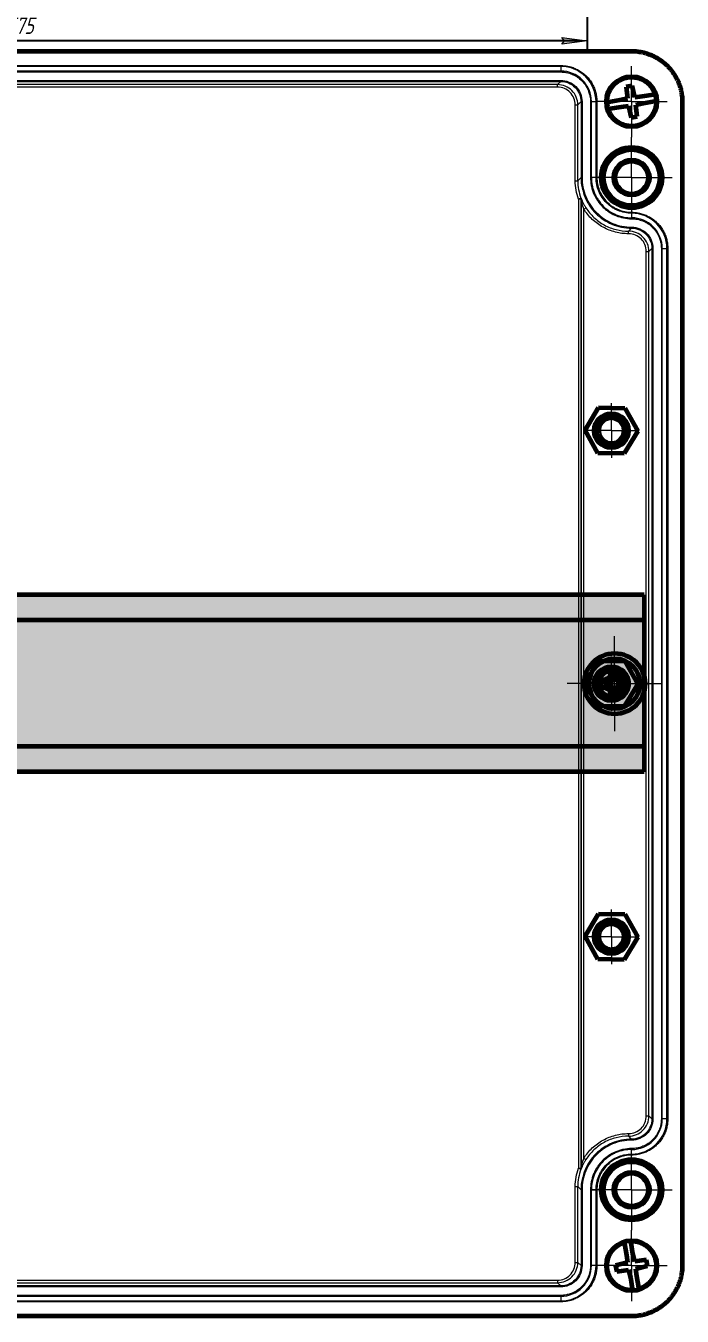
# Model space of a CAD drawing. Header units: millimetres. Extents: x -248 to 624, y -246 to 375.
# Drawn here: x 494.8 to 624.5, y -125 to 130 of the extents above; entities that cross this region are included whole.
import ezdxf

# ---------------------------------------------------------------- set-up
doc = ezdxf.new("R2010")
doc.units = ezdxf.units.MM
for name, pattern in [('K5LT_AXLED', [26.227272, 21.727272, -1.5, 1.5, -1.5]), ('K5LT_BASIC', [0]), ('K5LT_THIN', [0])]:
    doc.linetypes.add(name, pattern=pattern)
doc.layers.add('Системный слой', color=7, linetype='Continuous')
doc.styles.add('KDIMTEXTSTYLE', font='GOST_AU.SHX', dxfattribs={"width": 0.96, "oblique": 15, "height": 5})
doc.dimstyles.new('KDIMSTYLE (1.00)', dxfattribs={"dimtxt": 5, "dimasz": 1, "dimexe": 2, "dimexo": 0, "dimgap": 1, "dimtad": 1, "dimtxsty": 'KDIMTEXTSTYLE', "dimsah": 1, "dimcen": 0, "dimdle": 1, "dimazin": 3, "dimtfac": 0.667, "dimtmove": 0, "dimatfit": 3, "dimtvp": 1})

# ---------------------------------------------------------------- blocks, each defined once
blk = doc.blocks.new('VP.262512_withoutcapside')
at = {"layer": 'Системный слой', "color": 150, "linetype": 'K5LT_BASIC', "lineweight": 60, "true_color": 0x0080ff}
for p, q in [((-117.49, 124.99), (117.49, 124.99)), ((117.59, 118.16), (116.41, 117.96)), ((116.41, 117.96), (116.65, 115.61)), ((118.11, 115.85), (117.59, 118.16)), ((112.61, 114.86), (112.69, 114.87)), ((112.69, 114.87), (112.99, 114.92)), ((115.19, 115.28), (112.99, 114.92)), ((116.65, 115.61), (115.19, 115.28)), ((119.6, 116), (118.11, 115.85)), ((121.8, 116.36), (119.6, 116)), ((119.81, 114.72), (122.01, 115.08)), ((122.1, 116.41), (121.8, 116.36)), ((122.31, 115.13), (122.01, 115.08)), ((122.1, 116.41), (122.18, 116.42)), ((122.39, 115.14), (122.31, 115.13)), ((127.49, 114.99), (127.49, -114.99)), ((112.9, 113.59), (112.82, 113.58)), ((112.9, 113.59), (113.2, 113.64)), ((113.2, 113.64), (115.4, 114)), ((115.4, 114), (116.89, 114.15)), ((116.89, 114.15), (117.41, 111.84)), ((118.35, 114.39), (119.81, 114.72)), ((118.59, 112.04), (118.35, 114.39)), ((117.41, 111.84), (118.59, 112.04)), ((108.3, 50.08), (110.97, 54.54)), ((110.97, 54.54), (116.17, 54.46)), ((116.17, 54.46), (118.7, 49.92)), ((110.83, 45.54), (108.3, 50.08)), ((118.7, 49.92), (116.03, 45.46)), ((116.03, 45.46), (110.83, 45.54)), ((108.3, 0.08), (110.97, 4.54)), ((110.97, 4.54), (116.17, 4.46)), ((116.17, 4.46), (118.7, -0.08)), ((110.83, -4.46), (108.3, 0.08)), ((118.7, -0.08), (116.03, -4.54)), ((116.03, -4.54), (110.83, -4.46)), ((108.3, -49.92), (110.97, -45.46)), ((110.97, -45.46), (116.17, -45.54)), ((116.17, -45.54), (118.7, -50.08)), ((110.83, -54.46), (108.3, -49.92)), ((118.7, -50.08), (116.03, -54.54)), ((116.03, -54.54), (110.83, -54.46)), ((116.05, -110.41), (116.03, -110.34)), ((116.05, -110.41), (116.1, -110.71)), ((116.1, -110.71), (116.48, -112.91)), ((117.31, -110.11), (117.33, -110.19)), ((117.33, -110.19), (117.38, -110.49)), ((117.76, -112.69), (117.38, -110.49)), ((116.65, -114.4), (114.34, -114.94)), ((116.48, -112.91), (116.65, -114.4)), ((118.1, -114.15), (117.76, -112.69)), ((120.45, -113.88), (118.1, -114.15)), ((120.66, -115.06), (120.45, -113.88)), ((114.34, -114.94), (114.55, -116.12)), ((114.55, -116.12), (116.9, -115.85)), ((116.9, -115.85), (117.24, -117.31)), ((118.35, -115.6), (120.66, -115.06)), ((118.52, -117.09), (118.35, -115.6)), ((118.9, -119.29), (118.52, -117.09)), ((117.24, -117.31), (117.62, -119.51)), ((117.67, -119.81), (117.62, -119.51)), ((117.69, -119.89), (117.67, -119.81)), ((118.95, -119.59), (118.9, -119.29)), ((118.95, -119.59), (118.97, -119.66)), ((117.49, -124.99), (-117.49, -124.99))]:
    blk.add_line(p, q, dxfattribs=at)
at = {"layer": 'Системный слой', "color": 7, "linetype": 'K5LT_THIN', "lineweight": 18}
for p, q in [((-103.5, 122.14), (103.5, 122.14)), ((103.5, 121.96), (-103.5, 121.96)), ((103.5, 121.05), (-103.5, 121.05)), ((-103.5, 120.87), (103.5, 120.87)), ((103.5, 122.14), (103.5, 121.96)), ((103.5, 121.96), (103.5, 121.05)), ((103.5, 120.87), (103.5, 121.05)), ((-103.5, 119.2), (103.5, 119.2)), ((-103.5, 119), (103.5, 119)), ((102.86, 118.36), (-102.86, 118.36)), ((102.86, 117.86), (-102.86, 117.86)), ((102.86, 118.36), (103.5, 119)), ((102.86, 117.86), (102.86, 118.36)), ((103.5, 119.2), (103.5, 119)), ((106.86, 114.36), (107.5, 115)), ((107.5, 115), (107.5, 100)), ((107.7, 115), (107.5, 115)), ((107.7, 115), (107.7, 100)), ((109.55, 115), (109.37, 115)), ((109.37, 115), (109.37, 100)), ((109.55, 100), (109.55, 115)), ((109.55, 115), (110.46, 115)), ((110.46, 115), (110.64, 115)), ((110.46, 100), (110.46, 115)), ((110.64, 115), (110.64, 100)), ((106.36, 99.36), (106.36, 114.36)), ((106.36, 114.36), (106.86, 114.36)), ((106.86, 99.36), (106.86, 114.36)), ((107.5, 100), (106.86, 99.36)), ((107.7, 100), (107.5, 100)), ((109.55, 100), (109.37, 100)), ((110.46, 100), (109.55, 100)), ((110.46, 100), (110.64, 100)), ((106.36, 99.36), (106.86, 99.36)), ((107.47, 95.93), (107, 95.76)), ((107.5, 95.76), (107, 95.76)), ((107, 95.76), (107, -95.76)), ((107.47, 95.93), (107.51, 95.94)), ((107.54, 95.77), (107.5, 95.76)), ((107.5, 95.76), (107.5, -95.76)), ((107.54, -95.77), (107.54, 95.77)), ((108.04, 93.77), (108.47, 94.04)), ((108.04, -93.77), (108.04, 93.77)), ((117.5, 92.96), (117.5, 92.05)), ((116.9, 89.4), (117.5, 90)), ((120.4, 85.4), (120.9, 85.4)), ((120.4, -85.4), (120.4, 85.4)), ((120.9, 85.4), (121.5, 86)), ((120.9, -85.4), (120.9, 85.4)), ((121.7, 86), (121.5, 86)), ((121.5, 86), (121.5, -86)), ((121.7, 86), (121.7, -86)), ((123.55, 86), (123.37, 86)), ((123.37, 86), (123.37, -86)), ((123.55, 86), (124.46, 86)), ((123.55, -86), (123.55, 86)), ((124.46, -86), (124.46, 86)), ((124.46, 86), (124.64, 86)), ((124.64, 86), (124.64, -86)), ((120.4, -85.4), (120.9, -85.4)), ((120.9, -85.4), (121.5, -86)), ((121.7, -86), (121.5, -86)), ((123.55, -86), (123.37, -86)), ((124.46, -86), (123.55, -86)), ((124.46, -86), (124.64, -86)), ((117.5, -90), (116.9, -89.4)), ((108.04, -93.77), (108.47, -94.04)), ((107, -95.76), (107.5, -95.76)), ((107, -95.76), (107.47, -95.93)), ((107.51, -95.94), (107.47, -95.93)), ((107.5, -95.76), (107.54, -95.77)), ((106.36, -114.36), (106.36, -99.36)), ((106.36, -99.36), (106.86, -99.36)), ((106.86, -99.36), (107.5, -100)), ((106.86, -114.36), (106.86, -99.36)), ((107.5, -100), (107.5, -115)), ((107.7, -100), (107.5, -100)), ((107.7, -100), (107.7, -115)), ((109.55, -100), (109.37, -100)), ((109.37, -100), (109.37, -115)), ((109.55, -115), (109.55, -100)), ((109.55, -100), (110.46, -100)), ((110.46, -115), (110.46, -100)), ((110.46, -100), (110.64, -100)), ((110.64, -100), (110.64, -115)), ((106.36, -114.36), (106.86, -114.36)), ((106.86, -114.36), (107.5, -115)), ((107.7, -115), (107.5, -115)), ((109.55, -115), (109.37, -115)), ((110.46, -115), (109.55, -115)), ((110.46, -115), (110.64, -115)), ((103.5, -119), (-103.5, -119)), ((103.5, -119.2), (-103.5, -119.2)), ((-102.86, -117.86), (102.86, -117.86)), ((-102.86, -118.36), (102.86, -118.36)), ((102.86, -117.86), (102.86, -118.36)), ((102.86, -118.36), (103.5, -119)), ((103.5, -119.2), (103.5, -119)), ((103.5, -120.87), (-103.5, -120.87)), ((-103.5, -121.05), (103.5, -121.05)), ((-103.5, -121.96), (103.5, -121.96)), ((103.5, -122.14), (-103.5, -122.14)), ((103.5, -121.05), (103.5, -120.87)), ((103.5, -121.05), (103.5, -121.96)), ((103.5, -121.96), (103.5, -122.14))]:
    blk.add_line(p, q, dxfattribs=at)
at = {"layer": 'Системный слой', "color": 30, "linetype": 'K5LT_AXLED', "lineweight": 18, "true_color": 0xff8000}
for p, q in [((117.5, 115), (117.5, 122)), ((117.5, 115), (110.5, 115)), ((117.5, 115), (124.5, 115)), ((117.5, 115), (117.5, 108)), ((117.5, 100), (117.5, 108)), ((117.5, 100), (109.5, 100)), ((117.5, 100), (125.5, 100)), ((117.5, 100), (117.5, 92)), ((113.5, 50), (113.5, 55.4)), ((113.5, 50), (108.1, 50)), ((113.5, 50), (118.9, 50)), ((113.5, 50), (113.5, 44.6)), ((113.5, 0), (113.5, 5.4)), ((113.5, 0), (108.1, 0)), ((113.5, 0), (118.9, 0)), ((113.5, 0), (113.5, -5.4)), ((113.5, -50), (113.5, -44.6)), ((113.5, -50), (108.1, -50)), ((113.5, -50), (118.9, -50)), ((113.5, -50), (113.5, -55.4)), ((117.5, -100), (117.5, -92)), ((117.5, -100), (109.5, -100)), ((117.5, -100), (125.5, -100)), ((117.5, -100), (117.5, -108)), ((117.5, -115), (117.5, -108)), ((117.5, -115), (110.5, -115)), ((117.5, -115), (124.5, -115)), ((117.5, -115), (117.5, -122))]:
    blk.add_line(p, q, dxfattribs=at)
at = {"layer": 'Системный слой', "color": 150, "linetype": 'K5LT_BASIC', "lineweight": 60, "true_color": 0x0080ff}
for centre, radius in [((117.5, 115), 5), ((117.5, 100), 6), ((117.5, 100), 5.54), ((117.5, 100), 3.5), ((117.5, 100), 3.25), ((113.5, 50), 3.4), ((113.5, 50), 3), ((113.5, 0), 3.4), ((113.5, 0), 3), ((113.5, -50), 3.4), ((113.5, -50), 3), ((117.5, -100), 6), ((117.5, -100), 5.54), ((117.5, -100), 3.5), ((117.5, -100), 3.25), ((117.5, -115), 5)]:
    blk.add_circle(centre, radius, dxfattribs=at)
at = {"layer": 'Системный слой', "color": 7, "linetype": 'K5LT_THIN', "lineweight": 18}
for centre, radius, start, end in [((103.5, 115), 6.96, 359.9996, 90.0003), ((103.5, 115), 6.05, 359.9996, 90.0004), ((117.5, 115), 4.81, 17.0335, 181.5023), ((117.5, 115), 4.81, 197.0335, 1.5023), ((117.5, 86), 6.96, 359.9996, 90.0016), ((117.5, 86), 6.05, 359.9996, 90.0018), ((117.5, -86), 6.05, 269.998, 0.0004), ((117.5, -86), 6.96, 269.9982, 0.0003), ((117.5, -115), 4.81, 107.5946, 272.0634), ((117.5, -115), 4.81, 287.5946, 92.0634), ((103.5, -115), 6.05, 269.9996, 0.0004), ((103.5, -115), 6.96, 269.9996, 0.0003)]:
    blk.add_arc(centre, radius, start, end, dxfattribs=at)
at = {"layer": 'Системный слой', "color": 150, "linetype": 'K5LT_BASIC', "lineweight": 60, "true_color": 0x0080ff}
for centre, radius, start, end in [((117.5, 115), 4.89, 181.6292, 189.2679), ((117.5, 115), 4.89, 1.6292, 16.9066), ((117.5, 115), 4.89, 189.2679, 196.9066), ((113.5, 50), 2.5, 149.0779, 329.0779), ((113.5, 50), 2.5, 329.0779, 149.0779), ((113.5, 0), 2.5, 149.0779, 329.0779), ((113.5, 0), 2.5, 329.0779, 149.0779), ((113.5, -50), 2.5, 329.0779, 149.0779), ((113.5, -50), 2.5, 149.0779, 329.0779), ((117.5, -115), 4.89, 92.1903, 107.4677), ((117.5, -115), 4.89, 272.1903, 279.829), ((117.5, -115), 4.89, 279.829, 287.4677)]:
    blk.add_arc(centre, radius, start, end, dxfattribs=at)
at = {"layer": 'Системный слой', "color": 7, "linetype": 'K5LT_THIN', "lineweight": 18}
for centre, major_axis, ratio, start_param, end_param in [((107, 95.76), (-0.123, 0.485), 0.999959, 4.464107, 4.814949), ((107.04, 95.77), (-0.125, 0.484), 0.999959, 4.460672, 4.813688), ((116.9, 88.9), (0, 0.5), 0.000346, 4.712389, 6.276204), ((117.5, 90.2), (0, -0.2), 0.000865, 4.712389, 6.276205), ((116.9, -88.9), (0, -0.5), 0.000346, 4.712389, 6.276204), ((117.5, -90.2), (0, 0.2), 0.000865, 4.712389, 6.276205), ((107, -95.76), (0.123, 0.485), 0.999959, 4.609829, 4.960671), ((107.04, -95.77), (0.125, 0.484), 0.999959, 4.61109, 4.964106)]:
    blk.add_ellipse(centre, major_axis=major_axis, ratio=ratio, start_param=start_param, end_param=end_param, dxfattribs=at)
at = {"layer": 'Системный слой', "color": 150, "linetype": 'K5LT_BASIC', "lineweight": 60, "true_color": 0x0080ff}
for points in [[(117.49, 124.99), (123.34, 124.99), (127.49, 120.84), (127.49, 114.99)], [(127.49, -114.99), (127.49, -120.84), (123.34, -124.99), (117.49, -124.99)]]:
    blk.add_rational_spline(points, [1, 0.804744315932, 0.804744315932, 1], degree=3, dxfattribs=at)
at = {"layer": 'Системный слой', "color": 7, "linetype": 'K5LT_THIN', "lineweight": 18}
for points, weights, degree in [([(103.5, 122.14), (107.69, 122.14), (110.64, 119.19), (110.64, 115)], [1, 0.804736309223, 0.804736309223, 1], 3), ([(112.99, 114.92), (112.87, 121.85), (119.71, 122.97), (121.8, 116.36)], [1, 0.429396510113, 0.429396510113, 1], 3), ([(122.01, 115.08), (122.13, 108.15), (115.29, 107.03), (113.2, 113.64)], [1, 0.429396510113, 0.429396510113, 1], 3), ([(117.5, 92.96), (117.5, 92.99), (117.5, 93.06), (117.5, 93.14)], [1, 0.886025048378, 0.886025048378, 1], 3), ([(117.5, 93.14), (121.69, 93.14), (124.64, 90.19), (124.64, 86)], [1, 0.804736268058, 0.804736268058, 1], 3), ([(117.5, 92.05), (117.5, 92), (117.5, 91.87)], [1, 0.829037572555, 1], 2), ([(124.64, -86), (124.64, -90.19), (121.69, -93.14), (117.5, -93.14)], [1, 0.804734900668, 0.804734900668, 1], 3), ([(117.5, -92.05), (117.5, -92.02), (117.5, -91.95), (117.5, -91.87)], [1, 0.88602504837, 0.88602504837, 1], 3), ([(117.5, -92.96), (117.5, -93.01), (117.5, -93.14)], [1, 0.829037572555, 1], 2), ([(117.62, -119.51), (110.69, -119.7), (109.51, -112.87), (116.1, -110.71)], [1, 0.429396510113, 0.429396510113, 1], 3), ([(117.38, -110.49), (124.31, -110.3), (125.49, -117.13), (118.9, -119.29)], [1, 0.429396510113, 0.429396510113, 1], 3), ([(110.64, -115), (110.64, -119.19), (107.69, -122.14), (103.5, -122.14)], [1, 0.804734900668, 0.804734900668, 1], 3)]:
    blk.add_rational_spline(points, weights, degree=degree, dxfattribs=at)
for points, knots in [([(103.5, 120.87), (103.69, 120.87), (103.98, 120.85), (104.26, 120.82), (104.45, 120.79), (104.54, 120.77), (105.02, 120.68), (105.38, 120.57), (106.01, 120.31), (106.27, 120.18), (106.61, 119.98), (106.69, 119.92), (107.08, 119.66), (107.38, 119.42), (107.85, 118.94), (108.04, 118.73), (108.26, 118.42), (108.32, 118.35), (108.59, 117.94), (108.77, 117.6), (109.03, 116.97), (109.12, 116.7), (109.21, 116.32), (109.24, 116.23), (109.33, 115.76), (109.37, 115.38), (109.37, 115)], [0, 0, 0, 0, 0.0625, 0.09375, 0.09375, 0.125, 0.125, 0.25, 0.25, 0.34375, 0.34375, 0.375, 0.375, 0.5, 0.5, 0.59375, 0.59375, 0.625, 0.625, 0.75, 0.75, 0.84375, 0.84375, 0.875, 0.875, 1, 1, 1, 1]), ([(106.86, 114.36), (106.86, 114.89), (106.76, 115.41), (106.36, 116.38), (106.06, 116.82), (105.32, 117.56), (104.88, 117.86), (103.91, 118.26), (103.39, 118.36), (102.86, 118.36)], [0, 0, 0, 0, 0.25, 0.25, 0.5, 0.5, 0.75, 0.75, 1, 1, 1, 1]), ([(106.36, 114.36), (106.36, 114.82), (106.27, 115.28), (105.92, 116.13), (105.66, 116.52), (105.02, 117.16), (104.63, 117.42), (103.78, 117.77), (103.32, 117.86), (102.86, 117.86)], [0, 0, 0, 0, 0.25, 0.25, 0.5, 0.5, 0.75, 0.75, 1, 1, 1, 1]), ([(103.5, 119.2), (104.05, 119.2), (104.6, 119.09), (105.61, 118.67), (106.08, 118.36), (106.86, 117.58), (107.17, 117.11), (107.59, 116.1), (107.7, 115.55), (107.7, 115)], [0, 0, 0, 0, 0.25, 0.25, 0.5, 0.5, 0.75, 0.75, 1, 1, 1, 1]), ([(103.5, 119), (104.02, 119), (104.55, 118.89), (105.51, 118.49), (105.96, 118.2), (106.7, 117.46), (106.99, 117.01), (107.39, 116.05), (107.5, 115.52), (107.5, 115)], [0, 0, 0, 0, 0.25, 0.25, 0.5, 0.5, 0.75, 0.75, 1, 1, 1, 1]), ([(107.5, 100), (107.5, 98.62), (107.79, 97.28), (108.82, 94.87), (109.55, 93.8), (111.3, 92.05), (112.37, 91.32), (114.78, 90.29), (116.12, 90), (117.5, 90)], [0, 0, 0, 0, 0.25, 0.25, 0.5, 0.5, 0.75, 0.75, 1, 1, 1, 1]), ([(107.7, 100), (107.7, 98.72), (107.95, 97.43), (108.94, 95.06), (109.66, 93.98), (111.48, 92.16), (112.56, 91.44), (114.93, 90.45), (116.22, 90.2), (117.5, 90.2)], [0, 0, 0, 0, 0.25, 0.25, 0.5, 0.5, 0.75, 0.75, 1, 1, 1, 1]), ([(109.37, 100), (109.37, 99.47), (109.42, 98.93), (109.58, 98.14), (109.64, 97.88), (109.8, 97.37), (109.88, 97.13), (110.19, 96.39), (110.44, 95.92), (110.89, 95.25), (111.05, 95.04), (111.38, 94.63), (111.56, 94.43), (111.94, 94.06), (112.14, 93.88), (112.55, 93.54), (112.76, 93.38), (113.21, 93.08), (113.43, 92.95), (113.9, 92.7), (114.14, 92.59), (114.88, 92.28), (115.39, 92.12), (116.44, 91.92), (116.97, 91.87), (117.5, 91.87)], [0, 0, 0, 0, 0.125, 0.125, 0.1875, 0.1875, 0.25, 0.25, 0.375, 0.375, 0.4375, 0.4375, 0.5, 0.5, 0.5625, 0.5625, 0.625, 0.625, 0.6875, 0.6875, 0.75, 0.75, 0.875, 0.875, 1, 1, 1, 1]), ([(109.55, 100), (109.55, 99.48), (109.6, 98.96), (109.76, 98.19), (109.82, 97.93), (109.97, 97.43), (110.06, 97.19), (110.26, 96.71), (110.37, 96.48), (110.61, 96.02), (110.75, 95.79), (111.19, 95.14), (111.51, 94.74), (112.25, 94.01), (112.66, 93.67), (113.52, 93.1), (113.98, 92.85), (114.7, 92.56), (114.95, 92.47), (115.45, 92.32), (115.7, 92.25), (116.46, 92.1), (116.97, 92.05), (117.5, 92.05)], [0, 0, 0, 0, 0.125, 0.125, 0.1875, 0.1875, 0.25, 0.25, 0.3125, 0.3125, 0.375, 0.375, 0.5, 0.5, 0.625, 0.625, 0.75, 0.75, 0.8125, 0.8125, 0.875, 0.875, 1, 1, 1, 1]), ([(117.5, 92.96), (117.03, 92.96), (116.58, 93.01), (115.67, 93.19), (115.22, 93.32), (114.59, 93.59), (114.38, 93.68), (113.97, 93.9), (113.78, 94.02), (113.2, 94.41), (112.84, 94.7), (112.2, 95.35), (111.9, 95.71), (111.39, 96.47), (111.17, 96.88), (110.91, 97.52), (110.83, 97.74), (110.7, 98.18), (110.64, 98.4), (110.51, 99.08), (110.46, 99.53), (110.46, 100)], [0, 0, 0, 0, 0.125, 0.125, 0.25, 0.25, 0.3125, 0.3125, 0.375, 0.375, 0.5, 0.5, 0.625, 0.625, 0.75, 0.75, 0.8125, 0.8125, 0.875, 0.875, 1, 1, 1, 1]), ([(110.64, 100), (110.64, 99.55), (110.69, 99.1), (110.82, 98.45), (110.87, 98.23), (111, 97.8), (111.08, 97.58), (111.34, 96.96), (111.55, 96.57), (112.05, 95.82), (112.34, 95.47), (112.97, 94.84), (113.31, 94.55), (113.87, 94.18), (114.07, 94.06), (114.46, 93.85), (114.67, 93.75), (115.28, 93.5), (115.71, 93.37), (116.6, 93.19), (117.05, 93.14), (117.5, 93.14)], [0, 0, 0, 0, 0.125, 0.125, 0.1875, 0.1875, 0.25, 0.25, 0.375, 0.375, 0.5, 0.5, 0.625, 0.625, 0.6875, 0.6875, 0.75, 0.75, 0.875, 0.875, 1, 1, 1, 1]), ([(107.51, 95.94), (107.51, 95.94), (107.53, 95.89), (107.58, 95.76), (107.61, 95.69), (107.71, 95.44), (107.79, 95.27), (107.96, 94.92), (108.05, 94.74), (108.25, 94.39), (108.35, 94.21), (108.47, 94.04)], [0, 0, 0, 0, 0.125, 0.125, 0.25, 0.25, 0.5, 0.5, 0.75, 0.75, 1, 1, 1, 1]), ([(108.04, 93.77), (107.99, 93.95), (107.93, 94.14), (107.83, 94.51), (107.78, 94.69), (107.69, 95.06), (107.65, 95.25), (107.6, 95.5), (107.58, 95.58), (107.55, 95.71), (107.54, 95.77), (107.54, 95.77)], [0, 0, 0, 0, 0.25, 0.25, 0.5, 0.5, 0.75, 0.75, 0.875, 0.875, 1, 1, 1, 1]), ([(116.9, 88.9), (116.02, 88.9), (115.15, 89.01), (113.44, 89.45), (112.62, 89.78), (111.08, 90.62), (110.36, 91.14), (109.08, 92.34), (108.52, 93.03), (108.04, 93.77)], [0, 0, 0, 0, 0.25, 0.25, 0.5, 0.5, 0.75, 0.75, 1, 1, 1, 1]), ([(108.47, 94.04), (108.91, 93.33), (109.45, 92.68), (110.67, 91.54), (111.36, 91.04), (112.82, 90.23), (113.61, 89.92), (115.23, 89.51), (116.07, 89.4), (116.9, 89.4)], [0, 0, 0, 0, 0.25, 0.25, 0.5, 0.5, 0.75, 0.75, 1, 1, 1, 1]), ([(117.5, 91.87), (117.69, 91.87), (117.98, 91.85), (118.26, 91.82), (118.45, 91.79), (118.54, 91.77), (119.02, 91.68), (119.38, 91.57), (120.01, 91.31), (120.27, 91.18), (120.61, 90.98), (120.69, 90.92), (121.08, 90.66), (121.38, 90.42), (121.85, 89.94), (122.04, 89.73), (122.26, 89.42), (122.32, 89.35), (122.59, 88.94), (122.77, 88.6), (123.03, 87.97), (123.12, 87.7), (123.21, 87.32), (123.24, 87.23), (123.33, 86.76), (123.37, 86.38), (123.37, 86)], [0, 0, 0, 0, 0.0625, 0.09375, 0.09375, 0.125, 0.125, 0.25, 0.25, 0.34375, 0.34375, 0.375, 0.375, 0.5, 0.5, 0.59375, 0.59375, 0.625, 0.625, 0.75, 0.75, 0.84375, 0.84375, 0.875, 0.875, 1, 1, 1, 1]), ([(120.9, 85.4), (120.9, 85.93), (120.8, 86.45), (120.4, 87.42), (120.1, 87.86), (119.36, 88.6), (118.92, 88.9), (117.95, 89.3), (117.43, 89.4), (116.9, 89.4)], [0, 0, 0, 0, 0.25, 0.25, 0.5, 0.5, 0.75, 0.75, 1, 1, 1, 1]), ([(117.5, 90.2), (118.05, 90.2), (118.6, 90.09), (119.61, 89.67), (120.08, 89.36), (120.86, 88.58), (121.17, 88.11), (121.59, 87.1), (121.7, 86.55), (121.7, 86)], [0, 0, 0, 0, 0.25, 0.25, 0.5, 0.5, 0.75, 0.75, 1, 1, 1, 1]), ([(117.5, 90), (118.02, 90), (118.55, 89.89), (119.51, 89.49), (119.96, 89.2), (120.7, 88.46), (120.99, 88.01), (121.39, 87.05), (121.5, 86.52), (121.5, 86)], [0, 0, 0, 0, 0.25, 0.25, 0.5, 0.5, 0.75, 0.75, 1, 1, 1, 1]), ([(120.4, 85.4), (120.4, 85.86), (120.31, 86.32), (119.96, 87.17), (119.7, 87.55), (119.05, 88.2), (118.67, 88.46), (117.82, 88.81), (117.36, 88.9), (116.9, 88.9)], [0, 0, 0, 0, 0.25, 0.25, 0.5, 0.5, 0.75, 0.75, 1, 1, 1, 1]), ([(116.9, -88.9), (117.36, -88.9), (117.82, -88.81), (118.67, -88.46), (119.05, -88.2), (119.7, -87.55), (119.96, -87.17), (120.31, -86.32), (120.4, -85.86), (120.4, -85.4)], [0, 0, 0, 0, 0.25, 0.25, 0.5, 0.5, 0.75, 0.75, 1, 1, 1, 1]), ([(116.9, -89.4), (117.43, -89.4), (117.95, -89.3), (118.92, -88.9), (119.36, -88.6), (120.1, -87.86), (120.4, -87.42), (120.8, -86.45), (120.9, -85.93), (120.9, -85.4)], [0, 0, 0, 0, 0.25, 0.25, 0.5, 0.5, 0.75, 0.75, 1, 1, 1, 1]), ([(121.7, -86), (121.7, -86.55), (121.59, -87.1), (121.17, -88.11), (120.86, -88.58), (120.08, -89.36), (119.61, -89.67), (118.6, -90.09), (118.05, -90.2), (117.5, -90.2)], [0, 0, 0, 0, 0.25, 0.25, 0.5, 0.5, 0.75, 0.75, 1, 1, 1, 1]), ([(123.37, -86), (123.37, -86.19), (123.35, -86.48), (123.32, -86.76), (123.29, -86.95), (123.27, -87.04), (123.18, -87.52), (123.07, -87.88), (122.81, -88.51), (122.68, -88.77), (122.48, -89.11), (122.42, -89.19), (122.16, -89.58), (121.92, -89.88), (121.44, -90.35), (121.23, -90.54), (120.92, -90.76), (120.85, -90.82), (120.44, -91.09), (120.1, -91.27), (119.47, -91.53), (119.2, -91.62), (118.82, -91.71), (118.73, -91.74), (118.26, -91.83), (117.88, -91.87), (117.5, -91.87)], [0, 0, 0, 0, 0.0625, 0.09375, 0.09375, 0.125, 0.125, 0.25, 0.25, 0.34375, 0.34375, 0.375, 0.375, 0.5, 0.5, 0.59375, 0.59375, 0.625, 0.625, 0.75, 0.75, 0.84375, 0.84375, 0.875, 0.875, 1, 1, 1, 1]), ([(121.5, -86), (121.5, -86.52), (121.39, -87.05), (120.99, -88.01), (120.7, -88.46), (119.96, -89.2), (119.51, -89.49), (118.55, -89.89), (118.02, -90), (117.5, -90)], [0, 0, 0, 0, 0.25, 0.25, 0.5, 0.5, 0.75, 0.75, 1, 1, 1, 1]), ([(108.04, -93.77), (108.52, -93.03), (109.08, -92.34), (110.36, -91.14), (111.08, -90.62), (112.62, -89.78), (113.44, -89.45), (115.15, -89.01), (116.02, -88.9), (116.9, -88.9)], [0, 0, 0, 0, 0.25, 0.25, 0.5, 0.5, 0.75, 0.75, 1, 1, 1, 1]), ([(117.5, -90), (116.12, -90), (114.78, -90.29), (112.37, -91.32), (111.3, -92.05), (109.55, -93.8), (108.82, -94.87), (107.79, -97.28), (107.5, -98.62), (107.5, -100)], [0, 0, 0, 0, 0.25, 0.25, 0.5, 0.5, 0.75, 0.75, 1, 1, 1, 1]), ([(117.5, -90.2), (116.22, -90.2), (114.93, -90.45), (112.56, -91.44), (111.48, -92.16), (109.66, -93.98), (108.94, -95.06), (107.95, -97.43), (107.7, -98.72), (107.7, -100)], [0, 0, 0, 0, 0.25, 0.25, 0.5, 0.5, 0.75, 0.75, 1, 1, 1, 1]), ([(116.9, -89.4), (116.07, -89.4), (115.23, -89.51), (113.61, -89.92), (112.82, -90.23), (111.36, -91.04), (110.67, -91.54), (109.45, -92.68), (108.91, -93.33), (108.47, -94.04)], [0, 0, 0, 0, 0.25, 0.25, 0.5, 0.5, 0.75, 0.75, 1, 1, 1, 1]), ([(108.47, -94.04), (108.35, -94.21), (108.25, -94.39), (108.05, -94.74), (107.96, -94.92), (107.79, -95.27), (107.71, -95.45), (107.61, -95.69), (107.58, -95.76), (107.53, -95.89), (107.51, -95.94), (107.51, -95.94)], [0, 0, 0, 0, 0.25, 0.25, 0.5, 0.5, 0.75, 0.75, 0.875, 0.875, 1, 1, 1, 1]), ([(107.54, -95.77), (107.54, -95.77), (107.55, -95.71), (107.58, -95.58), (107.6, -95.5), (107.65, -95.25), (107.69, -95.06), (107.78, -94.69), (107.83, -94.51), (107.93, -94.14), (107.99, -93.95), (108.04, -93.77)], [0, 0, 0, 0, 0.125, 0.125, 0.25, 0.25, 0.5, 0.5, 0.75, 0.75, 1, 1, 1, 1]), ([(117.5, -91.87), (116.97, -91.87), (116.43, -91.92), (115.64, -92.08), (115.38, -92.14), (114.87, -92.3), (114.63, -92.38), (113.89, -92.69), (113.42, -92.94), (112.75, -93.39), (112.54, -93.55), (112.13, -93.88), (111.93, -94.06), (111.56, -94.44), (111.38, -94.64), (111.04, -95.05), (110.88, -95.26), (110.58, -95.71), (110.45, -95.93), (110.2, -96.4), (110.09, -96.64), (109.78, -97.38), (109.62, -97.89), (109.42, -98.94), (109.37, -99.47), (109.37, -100)], [0, 0, 0, 0, 0.125, 0.125, 0.1875, 0.1875, 0.25, 0.25, 0.375, 0.375, 0.4375, 0.4375, 0.5, 0.5, 0.5625, 0.5625, 0.625, 0.625, 0.6875, 0.6875, 0.75, 0.75, 0.875, 0.875, 1, 1, 1, 1]), ([(117.5, -92.05), (116.98, -92.05), (116.46, -92.1), (115.69, -92.26), (115.43, -92.32), (114.93, -92.47), (114.69, -92.56), (114.21, -92.76), (113.98, -92.87), (113.52, -93.11), (113.29, -93.25), (112.64, -93.69), (112.24, -94.01), (111.51, -94.75), (111.17, -95.16), (110.6, -96.02), (110.35, -96.48), (110.06, -97.2), (109.97, -97.45), (109.82, -97.95), (109.75, -98.2), (109.6, -98.96), (109.55, -99.47), (109.55, -100)], [0, 0, 0, 0, 0.125, 0.125, 0.1875, 0.1875, 0.25, 0.25, 0.3125, 0.3125, 0.375, 0.375, 0.5, 0.5, 0.625, 0.625, 0.75, 0.75, 0.8125, 0.8125, 0.875, 0.875, 1, 1, 1, 1]), ([(110.46, -100), (110.46, -99.53), (110.51, -99.08), (110.69, -98.17), (110.82, -97.72), (111.09, -97.09), (111.18, -96.88), (111.4, -96.47), (111.52, -96.28), (111.91, -95.7), (112.2, -95.34), (112.85, -94.7), (113.21, -94.4), (113.97, -93.89), (114.38, -93.67), (115.02, -93.41), (115.24, -93.33), (115.68, -93.2), (115.9, -93.14), (116.58, -93.01), (117.03, -92.96), (117.5, -92.96)], [0, 0, 0, 0, 0.125, 0.125, 0.25, 0.25, 0.3125, 0.3125, 0.375, 0.375, 0.5, 0.5, 0.625, 0.625, 0.75, 0.75, 0.8125, 0.8125, 0.875, 0.875, 1, 1, 1, 1]), ([(117.5, -93.14), (117.05, -93.14), (116.6, -93.19), (115.95, -93.32), (115.73, -93.37), (115.3, -93.5), (115.08, -93.58), (114.46, -93.84), (114.07, -94.05), (113.32, -94.55), (112.97, -94.84), (112.34, -95.47), (112.05, -95.81), (111.68, -96.37), (111.56, -96.57), (111.35, -96.96), (111.25, -97.17), (111, -97.78), (110.87, -98.21), (110.69, -99.1), (110.64, -99.55), (110.64, -100)], [0, 0, 0, 0, 0.125, 0.125, 0.1875, 0.1875, 0.25, 0.25, 0.375, 0.375, 0.5, 0.5, 0.625, 0.625, 0.6875, 0.6875, 0.75, 0.75, 0.875, 0.875, 1, 1, 1, 1]), ([(102.86, -117.86), (103.32, -117.86), (103.78, -117.77), (104.63, -117.42), (105.02, -117.16), (105.66, -116.52), (105.92, -116.13), (106.27, -115.28), (106.36, -114.82), (106.36, -114.36)], [0, 0, 0, 0, 0.25, 0.25, 0.5, 0.5, 0.75, 0.75, 1, 1, 1, 1]), ([(102.86, -118.36), (103.39, -118.36), (103.91, -118.26), (104.88, -117.86), (105.32, -117.56), (106.06, -116.82), (106.36, -116.38), (106.76, -115.41), (106.86, -114.89), (106.86, -114.36)], [0, 0, 0, 0, 0.25, 0.25, 0.5, 0.5, 0.75, 0.75, 1, 1, 1, 1]), ([(109.37, -115), (109.37, -115.19), (109.35, -115.48), (109.32, -115.76), (109.29, -115.95), (109.27, -116.04), (109.18, -116.52), (109.07, -116.88), (108.81, -117.51), (108.68, -117.77), (108.48, -118.11), (108.42, -118.19), (108.16, -118.58), (107.92, -118.88), (107.44, -119.35), (107.23, -119.54), (106.92, -119.76), (106.85, -119.82), (106.44, -120.09), (106.1, -120.27), (105.47, -120.53), (105.2, -120.62), (104.82, -120.71), (104.73, -120.74), (104.26, -120.83), (103.88, -120.87), (103.5, -120.87)], [0, 0, 0, 0, 0.0625, 0.09375, 0.09375, 0.125, 0.125, 0.25, 0.25, 0.34375, 0.34375, 0.375, 0.375, 0.5, 0.5, 0.59375, 0.59375, 0.625, 0.625, 0.75, 0.75, 0.84375, 0.84375, 0.875, 0.875, 1, 1, 1, 1]), ([(107.5, -115), (107.5, -115.52), (107.39, -116.05), (106.99, -117.01), (106.7, -117.46), (105.96, -118.2), (105.51, -118.49), (104.55, -118.89), (104.02, -119), (103.5, -119)], [0, 0, 0, 0, 0.25, 0.25, 0.5, 0.5, 0.75, 0.75, 1, 1, 1, 1]), ([(107.7, -115), (107.7, -115.55), (107.59, -116.1), (107.17, -117.11), (106.86, -117.58), (106.08, -118.36), (105.61, -118.67), (104.6, -119.09), (104.05, -119.2), (103.5, -119.2)], [0, 0, 0, 0, 0.25, 0.25, 0.5, 0.5, 0.75, 0.75, 1, 1, 1, 1])]:
    blk.add_open_spline(points, degree=3, knots=knots, dxfattribs=at)
for points in [[(107, 95.76), (106.58, 96.91), (106.36, 98.14), (106.36, 99.36)], [(106.86, 99.36), (106.86, 98.19), (107.07, 97.03), (107.47, 95.93)], [(117.5, -92.96), (117.5, -92.66), (117.5, -92.35), (117.5, -92.05)], [(106.36, -99.36), (106.36, -98.14), (106.58, -96.91), (107, -95.76)], [(107.47, -95.93), (107.07, -97.03), (106.86, -98.19), (106.86, -99.36)]]:
    blk.add_open_spline(points, degree=3, dxfattribs=at)
blk = doc.blocks.new('KDIMARROW_01')
at = {"layer": 'Системный слой'}
blk.add_hatch(color=0, dxfattribs=at).paths.add_polyline_path([(0, 0), (-5, 0.66), (-4.5, 0), (-5, -0.66)])
at = {"layer": 'Системный слой', "color": 0, "linetype": 'K5LT_THIN', "lineweight": 18}
for p, q in [((-4.5, 0), (-5, 0.66)), ((-5, 0.66), (0, 0)), ((0, 0), (-5, -0.66)), ((-5, -0.66), (-4.5, 0)), ((0, 0), (-1, 0))]:
    blk.add_line(p, q, dxfattribs=at)
blk = doc.blocks.new('*D264')
at = {"layer": 'Defpoints', "color": 0, "transparency": 16777216}
for p in [(-126.26, -99.99), (108.74, -99.99), (-126.26, -125.34)]:
    blk.add_point(p, dxfattribs=at)
at = {"layer": 'Системный слой', "color": 0, "lineweight": -2, "transparency": 16777216}
for p, q in [((-126.26, -99.99), (-126.26, -127.34)), ((108.74, -99.99), (108.74, -127.34)), ((107.74, -125.34), (-125.26, -125.34))]:
    blk.add_line(p, q, dxfattribs=at)
at = {"layer": 'Системный слой', "color": 0, "lineweight": -2, "transparency": 16777216, "rotation": 180}
blk.add_blockref('KDIMARROW_01', (-126.26, -125.34), dxfattribs=at)
at = {"layer": 'Системный слой', "color": 0, "lineweight": -2, "transparency": 16777216}
blk.add_blockref('KDIMARROW_01', (108.74, -125.34), dxfattribs=at)
at = {"layer": 'Системный слой', "color": 7, "transparency": 16777216, "insert": (-8.76, -120.06), "char_height": 5, "attachment_point": 5, "style": 'KDIMTEXTSTYLE'}
blk.add_mtext('\\H5.0;\\W0.965;\\Q15;235\\H0.65x;\\S0,575^ 0,575;\\H1.5x;', dxfattribs=at)
blk = doc.blocks.new('DIN_VP.262512')
at = {"layer": 'Системный слой', "true_color": 0xffffff}
h = blk.add_hatch(color=7, dxfattribs=at)
h.paths.add_polyline_path([(108.53, 12.55), (-120, 12.55), (-120, -12.45), (108.53, -12.45), (120, -12.45), (120, 12.55)])
h.paths.add_polyline_path([(-120, -17.44), (120, -17.36), (120, -12.36), (-120, -12.44)])
h.paths.add_polyline_path([(-120, 12.42), (108.53, 12.55), (120, 12.52), (120, 17.61), (-120, 17.51)])
h = blk.add_hatch(color=7, dxfattribs=at)
h.paths.add_polyline_path([(-113.44, 2.07), (-113.37, 2.81), (-111.94, 2.81), (-111.87, 2.07), (-111.54, 1.17), (-110.64, 0.84), (-109.9, 0.77), (-109.9, -0.65), (-110.64, -0.73), (-111.54, -1.06), (-111.87, -1.96), (-111.94, -2.7), (-113.37, -2.7), (-113.44, -1.96), (-113.77, -1.06), (-114.67, -0.73), (-115.41, -0.65), (-115.44, 0.06), (-115.41, 0.77), (-114.67, 0.84), (-113.77, 1.17)])
h.paths.add_polyline_path([(-112.65, -5.94), (-109.68, -5.16), (-107.49, -3), (-106.65, -0.05), (-107.39, 2.94), (-109.51, 5.16), (-112.45, 6.05), (-115.44, 5.37), (-117.71, 3.29), (-118.65, 0.37), (-118.01, -2.64), (-115.98, -4.94), (-113.07, -5.93)])
h.paths.add_polyline_path([(-113.01, 0.41), (-113.33, 0.32), (-113.67, 0.32), (-113.67, -0.21), (-113.33, -0.21), (-113.01, -0.3), (-112.92, -0.62), (-112.92, -0.96), (-112.39, -0.96), (-112.39, -0.62), (-112.3, -0.3), (-111.98, -0.21), (-111.64, -0.21), (-111.64, 0.32), (-111.98, 0.32), (-112.3, 0.41), (-112.39, 0.73), (-112.39, 1.07), (-112.92, 1.07), (-112.92, 0.73)])
h.paths.add_polyline_path([(-112.92, 0.73), (-113.44, 2.07), (-113.77, 1.17), (-113.01, 0.41)])
h.paths.add_polyline_path([(-112.92, 1.07), (-113.37, 2.81), (-113.44, 2.07), (-112.92, 0.73)])
h.paths.add_polyline_path([(-113.37, 2.81), (-112.92, 1.07), (-112.39, 1.07), (-111.94, 2.81)])
h.paths.add_polyline_path([(-111.94, 2.81), (-112.39, 1.07), (-112.39, 0.73), (-111.87, 2.07)])
h.paths.add_polyline_path([(-111.87, 2.07), (-112.39, 0.73), (-112.3, 0.41), (-111.54, 1.17)])
h.paths.add_polyline_path([(-111.98, 0.32), (-110.64, 0.84), (-111.54, 1.17), (-112.3, 0.41)])
h.paths.add_polyline_path([(-110.64, 0.84), (-111.98, 0.32), (-111.64, 0.32), (-109.9, 0.77)])
h.paths.add_polyline_path([(-109.9, 0.77), (-111.64, 0.32), (-111.64, -0.21), (-109.9, -0.65)])
h.paths.add_polyline_path([(-109.9, -0.65), (-111.64, -0.21), (-111.98, -0.21), (-110.64, -0.73)])
h.paths.add_polyline_path([(-110.64, -0.73), (-111.98, -0.21), (-112.3, -0.3), (-111.54, -1.06)])
h.paths.add_polyline_path([(-111.54, -1.06), (-112.3, -0.3), (-112.39, -0.62), (-111.87, -1.96)])
h.paths.add_polyline_path([(-111.87, -1.96), (-112.39, -0.62), (-112.39, -0.96), (-111.94, -2.7)])
h.paths.add_polyline_path([(-111.94, -2.7), (-112.39, -0.96), (-112.92, -0.96), (-113.37, -2.7)])
h.paths.add_polyline_path([(-112.92, -0.62), (-113.44, -1.96), (-113.37, -2.7), (-112.92, -0.96)])
h.paths.add_polyline_path([(-113.77, -1.06), (-113.44, -1.96), (-112.92, -0.62), (-113.01, -0.3)])
h.paths.add_polyline_path([(-113.77, -1.06), (-113.01, -0.3), (-113.33, -0.21), (-114.67, -0.73)])
h.paths.add_polyline_path([(-114.67, -0.73), (-113.33, -0.21), (-113.67, -0.21), (-115.41, -0.65)])
h.paths.add_polyline_path([(-115.41, -0.65), (-113.67, -0.21), (-113.67, 0.32), (-115.41, 0.77), (-115.44, 0.06)])
h.paths.add_polyline_path([(-115.41, 0.77), (-113.67, 0.32), (-113.33, 0.32), (-114.67, 0.84)])
h.paths.add_polyline_path([(-114.67, 0.84), (-113.33, 0.32), (-113.01, 0.41), (-113.77, 1.17)])
h = blk.add_hatch(color=7, dxfattribs=at)
h.paths.add_polyline_path([(113.36, 2.02), (113.43, 2.76), (114.86, 2.76), (114.93, 2.02), (115.26, 1.12), (116.16, 0.78), (116.9, 0.71), (116.9, -0.71), (116.16, -0.78), (115.26, -1.12), (114.93, -2.02), (114.86, -2.76), (113.43, -2.76), (113.36, -2.02), (113.03, -1.12), (112.13, -0.78), (111.39, -0.71), (111.36, 0), (111.39, 0.71), (112.13, 0.78), (113.03, 1.12)])
h.paths.add_polyline_path([(114.14, -6), (117.11, -5.21), (119.31, -3.06), (120.14, -0.1), (119.41, 2.88), (117.29, 5.11), (114.35, 6), (111.36, 5.31), (109.09, 3.24), (108.15, 0.31), (108.78, -2.7), (110.82, -5), (113.73, -5.99)])
h.paths.add_polyline_path([(113.79, 0.35), (113.47, 0.26), (113.13, 0.26), (113.13, -0.26), (113.47, -0.26), (113.79, -0.35), (113.88, -0.67), (113.88, -1.02), (114.41, -1.02), (114.41, -0.67), (114.5, -0.35), (114.82, -0.26), (115.16, -0.26), (115.16, 0.26), (114.82, 0.26), (114.5, 0.35), (114.41, 0.67), (114.41, 1.02), (113.88, 1.02), (113.88, 0.67)])
h.paths.add_polyline_path([(113.88, 0.67), (113.36, 2.02), (113.03, 1.12), (113.79, 0.35)])
h.paths.add_polyline_path([(113.88, 1.02), (113.43, 2.76), (113.36, 2.02), (113.88, 0.67)])
h.paths.add_polyline_path([(113.43, 2.76), (113.88, 1.02), (114.41, 1.02), (114.86, 2.76)])
h.paths.add_polyline_path([(114.86, 2.76), (114.41, 1.02), (114.41, 0.67), (114.93, 2.02)])
h.paths.add_polyline_path([(114.93, 2.02), (114.41, 0.67), (114.5, 0.35), (115.26, 1.12)])
h.paths.add_polyline_path([(114.82, 0.26), (116.16, 0.78), (115.26, 1.12), (114.5, 0.35)])
h.paths.add_polyline_path([(116.16, 0.78), (114.82, 0.26), (115.16, 0.26), (116.9, 0.71)])
h.paths.add_polyline_path([(116.9, 0.71), (115.16, 0.26), (115.16, -0.26), (116.9, -0.71)])
h.paths.add_polyline_path([(116.9, -0.71), (115.16, -0.26), (114.82, -0.26), (116.16, -0.78)])
h.paths.add_polyline_path([(116.16, -0.78), (114.82, -0.26), (114.5, -0.35), (115.26, -1.12)])
h.paths.add_polyline_path([(115.26, -1.12), (114.5, -0.35), (114.41, -0.67), (114.93, -2.02)])
h.paths.add_polyline_path([(114.93, -2.02), (114.41, -0.67), (114.41, -1.02), (114.86, -2.76)])
h.paths.add_polyline_path([(114.86, -2.76), (114.41, -1.02), (113.88, -1.02), (113.43, -2.76)])
h.paths.add_polyline_path([(113.88, -0.67), (113.36, -2.02), (113.43, -2.76), (113.88, -1.02)])
h.paths.add_polyline_path([(113.03, -1.12), (113.36, -2.02), (113.88, -0.67), (113.79, -0.35)])
h.paths.add_polyline_path([(113.03, -1.12), (113.79, -0.35), (113.47, -0.26), (112.13, -0.78)])
h.paths.add_polyline_path([(112.13, -0.78), (113.47, -0.26), (113.13, -0.26), (111.39, -0.71)])
h.paths.add_polyline_path([(111.39, -0.71), (113.13, -0.26), (113.13, 0.26), (111.39, 0.71), (111.36, 0)])
h.paths.add_polyline_path([(111.39, 0.71), (113.13, 0.26), (113.47, 0.26), (112.13, 0.78)])
h.paths.add_polyline_path([(112.13, 0.78), (113.47, 0.26), (113.79, 0.35), (113.03, 1.12)])
at = {"layer": 'Системный слой', "color": 150, "linetype": 'K5LT_BASIC', "lineweight": 60, "true_color": 0x0080ff}
for p, q in [((-120, 17.56), (-120, -17.44)), ((120, 17.56), (-120, 17.56)), ((120, 17.56), (120, -17.44)), ((120, 12.56), (-120, 12.56)), ((-113.37, 2.81), (-112.92, 1.07)), ((-111.94, 2.81), (-112.39, 1.07)), ((113.43, 2.76), (113.88, 1.02)), ((114.86, 2.76), (114.41, 1.02)), ((-115.41, 0.77), (-113.67, 0.32)), ((-114.67, 0.84), (-113.33, 0.32)), ((-113.77, 1.17), (-113.01, 0.41)), ((-113.67, 0.32), (-113.67, -0.21)), ((-113.33, 0.32), (-113.67, 0.32)), ((-113.44, 2.07), (-112.92, 0.73)), ((-113.01, 0.41), (-113.33, 0.32)), ((-112.92, 0.73), (-113.01, 0.41)), ((-112.39, 1.07), (-112.92, 1.07)), ((-112.92, 1.07), (-112.92, 0.73)), ((-111.87, 2.07), (-112.39, 0.73)), ((-112.39, 0.73), (-112.39, 1.07)), ((-112.3, 0.41), (-112.39, 0.73)), ((-111.54, 1.17), (-112.3, 0.41)), ((-111.98, 0.32), (-112.3, 0.41)), ((-110.64, 0.84), (-111.98, 0.32)), ((-111.64, 0.32), (-111.98, 0.32)), ((-109.9, 0.77), (-111.64, 0.32)), ((-111.64, -0.21), (-111.64, 0.32)), ((111.39, 0.71), (113.13, 0.26)), ((112.13, 0.78), (113.47, 0.26)), ((113.03, 1.12), (113.79, 0.35)), ((113.13, 0.26), (113.13, -0.26)), ((113.47, 0.26), (113.13, 0.26)), ((113.36, 2.02), (113.88, 0.67)), ((113.79, 0.35), (113.47, 0.26)), ((113.88, 0.67), (113.79, 0.35)), ((114.41, 1.02), (113.88, 1.02)), ((113.88, 1.02), (113.88, 0.67)), ((114.93, 2.02), (114.41, 0.67)), ((114.41, 0.67), (114.41, 1.02)), ((114.5, 0.35), (114.41, 0.67)), ((115.26, 1.12), (114.5, 0.35)), ((114.82, 0.26), (114.5, 0.35)), ((116.16, 0.78), (114.82, 0.26)), ((115.16, 0.26), (114.82, 0.26)), ((116.9, 0.71), (115.16, 0.26)), ((115.16, -0.26), (115.16, 0.26)), ((-115.41, -0.65), (-113.67, -0.21)), ((-114.67, -0.73), (-113.33, -0.21)), ((-113.77, -1.06), (-113.01, -0.3)), ((-113.67, -0.21), (-113.33, -0.21)), ((-113.44, -1.96), (-112.92, -0.62)), ((-113.37, -2.7), (-112.92, -0.96)), ((-113.33, -0.21), (-113.01, -0.3)), ((-113.01, -0.3), (-112.92, -0.62)), ((-112.92, -0.62), (-112.92, -0.96)), ((-112.92, -0.96), (-112.39, -0.96)), ((-112.39, -0.62), (-112.3, -0.3)), ((-112.39, -0.96), (-112.39, -0.62)), ((-111.87, -1.96), (-112.39, -0.62)), ((-111.94, -2.7), (-112.39, -0.96)), ((-112.3, -0.3), (-111.98, -0.21)), ((-111.54, -1.06), (-112.3, -0.3)), ((-111.98, -0.21), (-111.64, -0.21)), ((-110.64, -0.73), (-111.98, -0.21)), ((-109.9, -0.65), (-111.64, -0.21)), ((111.39, -0.71), (113.13, -0.26)), ((112.13, -0.78), (113.47, -0.26)), ((113.03, -1.12), (113.79, -0.35)), ((113.13, -0.26), (113.47, -0.26)), ((113.36, -2.02), (113.88, -0.67)), ((113.43, -2.76), (113.88, -1.02)), ((113.47, -0.26), (113.79, -0.35)), ((113.79, -0.35), (113.88, -0.67)), ((113.88, -0.67), (113.88, -1.02)), ((113.88, -1.02), (114.41, -1.02)), ((114.41, -0.67), (114.5, -0.35)), ((114.41, -1.02), (114.41, -0.67)), ((114.93, -2.02), (114.41, -0.67)), ((114.86, -2.76), (114.41, -1.02)), ((114.5, -0.35), (114.82, -0.26)), ((115.26, -1.12), (114.5, -0.35)), ((114.82, -0.26), (115.16, -0.26)), ((116.16, -0.78), (114.82, -0.26)), ((116.9, -0.71), (115.16, -0.26)), ((120, -12.44), (-120, -12.44)), ((120, -17.44), (-120, -17.44))]:
    blk.add_line(p, q, dxfattribs=at)
at = {"layer": 'Системный слой', "color": 30, "linetype": 'K5LT_AXLED', "lineweight": 18, "true_color": 0xff8000}
for p, q in [((-112.65, 0.06), (-112.65, 9.43)), ((114.14, 0), (114.14, 9.37)), ((-112.65, 0.06), (-122.03, 0.06)), ((-112.65, 0.06), (-103.28, 0.06)), ((-112.65, 0.06), (-112.65, -9.32)), ((114.14, 0), (104.77, 0)), ((114.14, 0), (123.52, 0)), ((114.14, 0), (114.14, -9.38))]:
    blk.add_line(p, q, dxfattribs=at)
at = {"layer": 'Системный слой', "color": 150, "linetype": 'K5LT_BASIC', "lineweight": 60, "true_color": 0x0080ff}
for centre, radius in [((-112.65, 0.06), 6), ((114.14, 0), 6), ((-112.65, 0.06), 5), ((114.14, 0), 5)]:
    blk.add_circle(centre, radius, dxfattribs=at)
for centre, major_axis, ratio, start_param, end_param in [((-112.52, 0.06), (0, -5.24), 0.190027, 4.157813, 4.31707), ((-112.65, -0.29), (-5.22, 0), 0.599811, 4.575584, 4.849194), ((-112.79, 0.06), (0, 5.24), 0.190027, -1.175477, -1.01622), ((114.28, 0), (0, -5.24), 0.190027, 4.157813, 4.31707), ((114.14, -0.34), (-5.22, 0), 0.599811, 4.575584, 4.849194), ((114.01, 0), (0, 5.24), 0.190027, -1.175477, -1.01622), ((-112.31, 0.06), (0, -5.22), 0.599811, 4.575584, 4.712389), ((-112.31, 0.06), (0, -5.22), 0.599811, 4.712389, 4.849194), ((-112.65, -0.08), (-5.24, 0), 0.190027, -1.175477, -1.01622), ((-112.6, -0.14), (-5.04, -1.43), 0.306406, -1.423366, -1.234644), ((-112.45, 0), (-1.43, -5.04), 0.306406, 4.376237, 4.564959), ((-112.86, 0), (-1.43, 5.04), 0.306406, -1.423366, -1.234644), ((-112.71, -0.14), (-5.04, 1.43), 0.306406, 4.376237, 4.564959), ((-112.65, -0.08), (-5.24, 0), 0.190027, 4.157813, 4.31707), ((-113, 0.06), (0, 5.22), 0.599811, 4.575584, 4.849194), ((114.49, 0), (0, -5.22), 0.599811, 4.575584, 4.712389), ((114.14, -0.13), (-5.24, 0), 0.190027, -1.175477, -1.01622), ((114.2, -0.2), (-5.04, -1.43), 0.306406, -1.423366, -1.234644), ((114.35, -0.06), (-1.43, -5.04), 0.306406, 4.376237, 4.564959), ((113.94, -0.06), (-1.43, 5.04), 0.306406, -1.423366, -1.234644), ((114.09, -0.2), (-5.04, 1.43), 0.306406, 4.376237, 4.564959), ((114.14, -0.13), (-5.24, 0), 0.190027, 4.157813, 4.31707), ((113.8, 0), (0, 5.22), 0.599811, 4.575584, 4.849194), ((-112.65, 0.19), (5.24, 0), 0.190027, 4.157813, 4.31707), ((-112.6, 0.26), (5.04, -1.43), 0.306406, 4.376237, 4.564959), ((-112.45, 0.11), (1.43, -5.04), 0.306406, -1.423366, -1.234644), ((-112.52, 0.06), (0, -5.24), 0.190027, -1.175477, -1.01622), ((-112.79, 0.06), (0, 5.24), 0.190027, 4.157813, 4.31707), ((-112.86, 0.11), (1.43, 5.04), 0.306406, 4.376237, 4.564959), ((-112.71, 0.26), (5.04, 1.43), 0.306406, -1.423366, -1.234644), ((-112.65, 0.19), (5.24, 0), 0.190027, -1.175477, -1.01622), ((114.49, 0), (0, -5.22), 0.599811, 4.712389, 4.849194), ((114.14, 0.13), (5.24, 0), 0.190027, 4.157813, 4.31707), ((114.2, 0.2), (5.04, -1.43), 0.306406, 4.376237, 4.564959), ((114.35, 0.06), (1.43, -5.04), 0.306406, -1.423366, -1.234644), ((114.28, 0), (0, -5.24), 0.190027, -1.175477, -1.01622), ((114.01, 0), (0, 5.24), 0.190027, 4.157813, 4.31707), ((113.94, 0.06), (1.43, 5.04), 0.306406, 4.376237, 4.564959), ((114.09, 0.2), (5.04, 1.43), 0.306406, -1.423366, -1.234644), ((114.14, 0.13), (5.24, 0), 0.190027, -1.175477, -1.01622), ((-112.65, 0.4), (5.22, 0), 0.599811, 4.575584, 4.849194), ((114.14, 0.34), (5.22, 0), 0.599811, 4.575584, 4.849194)]:
    blk.add_ellipse(centre, major_axis=major_axis, ratio=ratio, start_param=start_param, end_param=end_param, dxfattribs=at)
blk = doc.blocks.new('VP.262512_installation_dimensions')
at = {"layer": 'Системный слой', "color": 7}
dim = blk.add_linear_dim(base=(-126.264, -125.339), p1=(108.736, -99.987), p2=(-126.264, -99.987), dimstyle='KDIMSTYLE (1.00)', override={"dimpost": '\\H5.0;\\W0.965;\\Q15;<>\\H0.65x;\\S0,575^ 0,575;\\H1.5x;', "dimblk1": 'KDIMARROW_01', "dimblk2": 'KDIMARROW_01', "dimclrt": 7}, dxfattribs=at)
dim.commit()
dim.dimension.update_dxf_attribs({"geometry": '*D264', "text_midpoint": (-8.764, -125.339), "dimtype": 160})

msp = doc.modelspace()

# ---------------------------------------------------------------- block references
for name, p in [('VP.262512_installation_dimensions', (496.99, 252.34)), ('VP.262512_withoutcapside', (496.99, 0.01)), ('DIN_VP.262512', (496.99, 0.01))]:
    msp.add_blockref(name, p)

doc.saveas('drawing.dxf')
